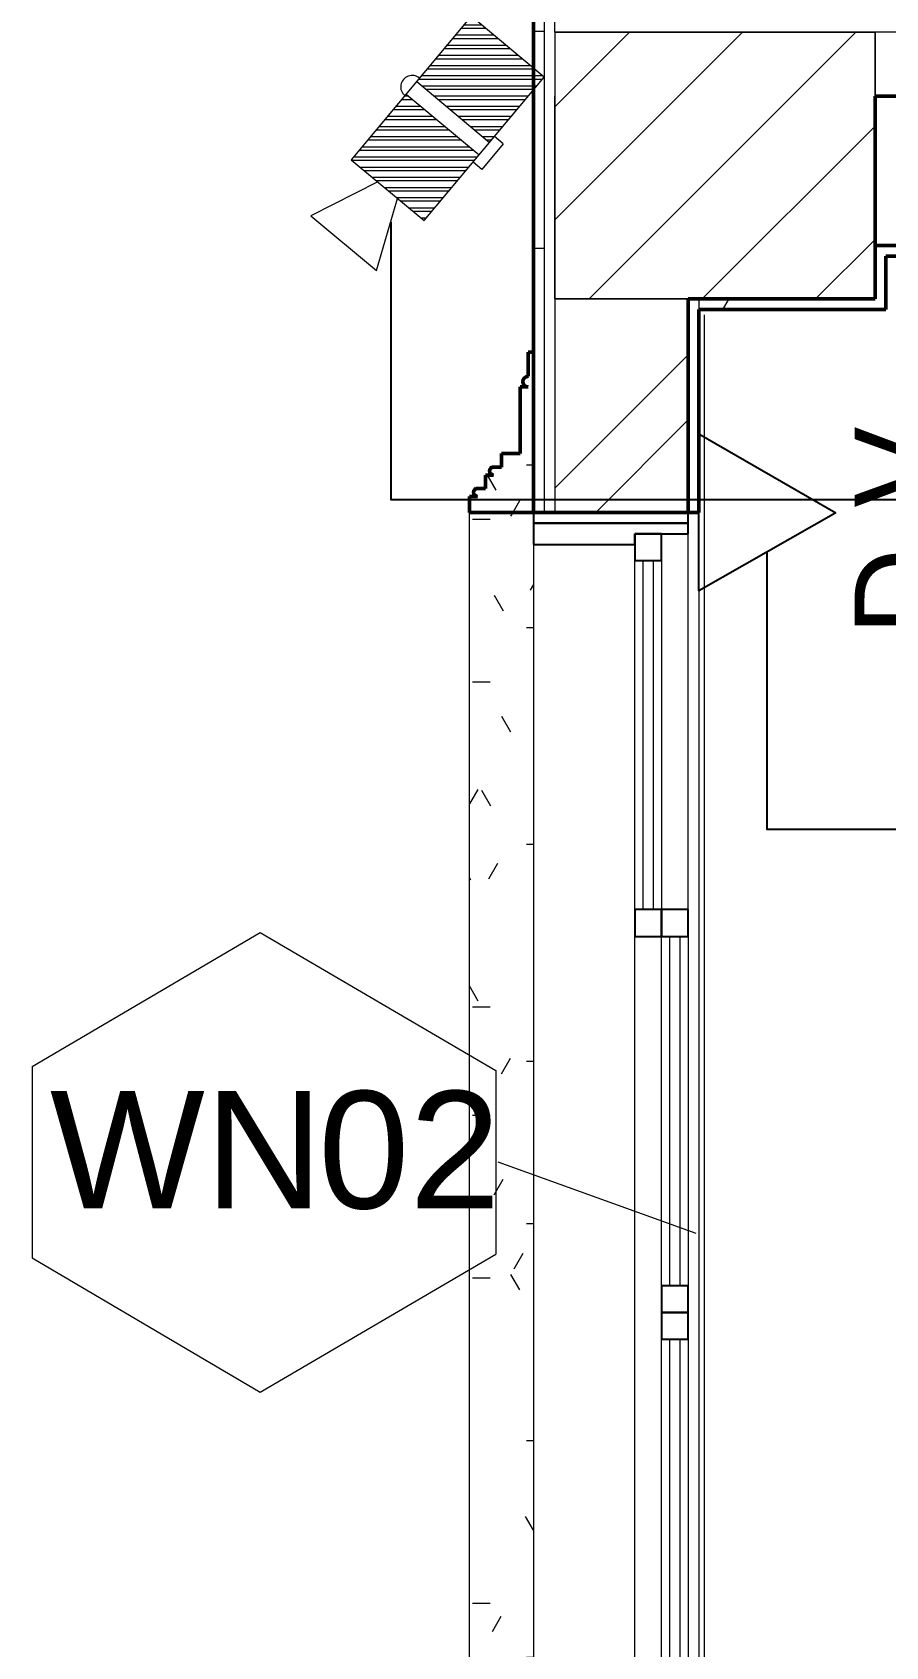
# Model space of a CAD drawing. Header units: millimetres. Extents: x -9358 to 257996, y -67499 to 9117.
# Drawn here: x -1129 to 470, y -2825 to 202 of the extents above; entities that cross this region are included whole.
import ezdxf

# ---------------------------------------------------------------- set-up
doc = ezdxf.new("R2010")
doc.units = ezdxf.units.MM
doc.header["$LTSCALE"] = 1000
for name, color, linetype, lineweight in [('A-COL-RFC', 8, 'Continuous', 18), ('A-COL-RFC-1', 8, 'Continuous', 9), ('A-COL-RFC-2', 8, 'Continuous', 50), ('A-TYP-WIN', 8, 'Continuous', 0), ('A-WAL-CLD', 8, 'Continuous', 9), ('A-WAL-CMU', 8, 'Continuous', 50), ('A-WAL-LOW-20', 8, 'Continuous', 18), ('A-WAL-LOW-30', 8, 'Continuous', 18), ('A-WAL-PAT-1', 8, 'Continuous', 9), ('A-WIN', 8, 'Continuous', 9), ('A-WIN-1', 8, 'Continuous', 25), ('A-WIN-2', 8, 'Continuous', 18), ('LC-CAM', 4, 'Continuous', 5)]:
    doc.layers.add(name, color=color, linetype=linetype, lineweight=lineweight)
for name, color, linetype in [('CCTV', 4, 'Continuous'), ('CCTVNET', 6, 'Continuous'), ('DATANET', 4, 'Continuous')]:
    doc.layers.add(name, color=color, linetype=linetype)
doc.styles.add('Arial_8', font='arial.ttf', dxfattribs={"height": 220})
pattern_1 = [(45, (0, 0), (-251.447, 251.447), []), (45, (0, 381), (-251.447, 251.447), [])]
pattern_2 = [(0, (0, 0), (812.8, 203.2), [33.528, -576.072, 33.528, -576.072, -3251.2]), (0, (0, 0), (812.8, 203.2), [-1219.2, 33.528, -1185.672, 33.528, -576.072, -1422.4]), (0, (0, 0), (812.8, 203.2), [-3048, 33.528, -372.872, 33.528, -982.472]), (120, (304.8, 101.6), (-582.3764, 602.3054), [33.528, -576.072, 33.528, -576.072, -3251.2]), (120, (304.8, 101.6), (-582.3764, 602.3054), [-1219.2, 33.528, -1185.672, 33.528, -576.072, -1422.4]), (120, (304.8, 101.6), (-582.3764, 602.3054), [-3048, 33.528, -372.872, 33.528, -982.472]), (240, (406.4, 508), (-230.4236, -805.5054), [33.528, -576.072, 33.528, -576.072, -3251.2]), (240, (406.4, 508), (-230.4236, -805.5054), [-1219.2, 33.528, -1185.672, 33.528, -576.072, -1422.4]), (240, (406.4, 508), (-230.4236, -805.5054), [-3048, 33.528, -372.872, 33.528, -982.472])]
pattern_3 = [(0, (0, 0), (406.4, 101.6), [33.528, -271.272, 33.528, -271.272, -1625.6]), (0, (0, 0), (406.4, 101.6), [-609.6, 33.528, -576.072, 33.528, -271.272, -711.2]), (0, (0, 0), (406.4, 101.6), [-1524, 33.528, -169.672, 33.528, -474.472]), (120, (152.4, 50.8), (-291.1882, 301.1527), [33.528, -271.272, 33.528, -271.272, -1625.6]), (120, (152.4, 50.8), (-291.1882, 301.1527), [-609.6, 33.528, -576.072, 33.528, -271.272, -711.2]), (120, (152.4, 50.8), (-291.1882, 301.1527), [-1524, 33.528, -169.672, 33.528, -474.472]), (240, (203.2, 254), (-115.2118, -402.7527), [33.528, -271.272, 33.528, -271.272, -1625.6]), (240, (203.2, 254), (-115.2118, -402.7527), [-609.6, 33.528, -576.072, 33.528, -271.272, -711.2]), (240, (203.2, 254), (-115.2118, -402.7527), [-1524, 33.528, -169.672, 33.528, -474.472])]

# ---------------------------------------------------------------- blocks, each defined once
blk = doc.blocks.new('Window Tag - Window Tag-41068-01-Ground Floor Plan')
at = {"layer": 'A-TYP-WIN'}
for p, q in [((-4.506, 1.627), (-0.238, 4.142)), ((-0.238, 4.142), (4.181, 1.556)), ((-4.506, 1.627), (-4.506, -1.959)), ((4.181, 1.556), (4.181, -1.888)), ((-4.506, -1.959), (-0.238, -4.474)), ((-0.238, -4.474), (4.181, -1.888))]:
    blk.add_line(p, q, dxfattribs=at)
blk = doc.blocks.new('D-V')
at = {"color": 3}
blk.add_lwpolyline([(1.2, 256.5), (146.9, 0), (-146.9, 0), (1.2, 256.5)], dxfattribs=at)
at = {"layer": 'CCTV', "color": 2}
blk.add_attdef('D-V', (-225.1, 246.5), '', height=170, dxfattribs=at)
blk = doc.blocks.new('Sliding_Window_Double - 3000 x 2700-2780647-01-Ground Floor Furniture Plan')
at = {"layer": 'A-WIN'}
for p, q in [((-651.8, 190.6), (-1356.3, 190.6)), ((-600.9, 190.6), (53.7, 190.6)), ((153.7, 190.6), (808.2, 190.6)), ((1563.7, 190.6), (859.1, 190.6)), ((-1306.3, 140.6), (-651.8, 140.6)), ((53.7, 140.6), (-600.9, 140.6)), ((808.2, 140.6), (153.7, 140.6)), ((859.1, 140.6), (1513.7, 140.6)), ((-651.8, 90.6), (-1306.3, 90.6)), ((808.2, 90.6), (-600.9, 90.6)), ((1513.7, 90.6), (859.1, 90.6)), ((-1336.3, -99.4), (1543.7, -99.4))]:
    blk.add_line(p, q, dxfattribs=at)
at = {"layer": 'A-WIN-1'}
for p, q in [((-1376.3, 190.6), (-1396.3, 190.6)), ((-1376.3, 190.6), (-1376.3, -99.4)), ((-1356.3, 190.6), (-1376.3, 190.6)), ((-1376.3, -99.4), (-1376.3, 190.6)), ((-1356.3, 90.6), (-1356.3, 190.6)), ((-600.9, 190.6), (-651.8, 190.6)), ((-651.8, 190.6), (-651.8, 140.6)), ((-600.9, 140.6), (-600.9, 190.6)), ((103.7, 190.6), (53.7, 190.6)), ((53.7, 190.6), (53.7, 140.6)), ((153.7, 190.6), (103.7, 190.6)), ((103.7, 190.6), (103.7, 140.6)), ((103.7, 140.6), (103.7, 190.6)), ((153.7, 140.6), (153.7, 190.6)), ((859.1, 190.6), (808.2, 190.6)), ((808.2, 190.6), (808.2, 140.6)), ((859.1, 140.6), (859.1, 190.6)), ((1583.7, 190.6), (1563.7, 190.6)), ((1563.7, 190.6), (1563.7, 90.6)), ((1583.7, -99.4), (1583.7, 190.6)), ((1603.7, 190.6), (1583.7, 190.6)), ((1583.7, 190.6), (1583.7, -99.4)), ((-1306.3, 140.6), (-1356.3, 140.6)), ((-1356.3, 140.6), (-1356.3, 90.6)), ((-1306.3, 90.6), (-1306.3, 140.6)), ((-600.9, 140.6), (-651.8, 140.6)), ((-651.8, 140.6), (-651.8, 90.6)), ((-651.8, 140.6), (-600.9, 140.6)), ((-600.9, 90.6), (-600.9, 140.6)), ((53.7, 140.6), (103.7, 140.6)), ((103.7, 140.6), (153.7, 140.6)), ((808.2, 140.6), (859.1, 140.6)), ((859.1, 140.6), (808.2, 140.6)), ((808.2, 140.6), (808.2, 90.6)), ((859.1, 90.6), (859.1, 140.6)), ((1563.7, 140.6), (1513.7, 140.6)), ((1513.7, 140.6), (1513.7, 90.6)), ((1563.7, 90.6), (1563.7, 140.6)), ((-1336.3, 90.6), (-1356.3, 90.6)), ((-1356.3, 90.6), (-1306.3, 90.6)), ((-1336.3, -99.4), (-1336.3, 90.6)), ((-651.8, 90.6), (-600.9, 90.6)), ((808.2, 90.6), (859.1, 90.6)), ((1513.7, 90.6), (1563.7, 90.6)), ((1563.7, 90.6), (1543.7, 90.6)), ((1543.7, 90.6), (1543.7, -99.4)), ((-1396.3, -99.4), (-1376.3, -99.4)), ((-1376.3, -99.4), (-1336.3, -99.4)), ((1543.7, -99.4), (1583.7, -99.4)), ((1583.7, -99.4), (1603.7, -99.4))]:
    blk.add_line(p, q, dxfattribs=at)
at = {"layer": 'A-WIN-2'}
for p, q in [((53.7, 175.6), (-600.9, 175.6)), ((-600.9, 175.6), (-600.9, 155.6)), ((-600.9, 155.6), (53.7, 155.6)), ((53.7, 155.6), (53.7, 175.6)), ((808.2, 175.6), (153.7, 175.6)), ((153.7, 175.6), (153.7, 155.6)), ((153.7, 155.6), (808.2, 155.6)), ((808.2, 155.6), (808.2, 175.6)), ((-651.8, 125.6), (-1306.3, 125.6)), ((-1306.3, 125.6), (-1306.3, 105.6)), ((-651.8, 105.6), (-651.8, 125.6)), ((1513.7, 125.6), (859.1, 125.6)), ((859.1, 125.6), (859.1, 105.6)), ((1513.7, 105.6), (1513.7, 125.6)), ((-1306.3, 105.6), (-651.8, 105.6)), ((859.1, 105.6), (1513.7, 105.6))]:
    blk.add_line(p, q, dxfattribs=at)
blk = doc.blocks.new('FP_74-01-Ground Floor Furniture Plan')
at = {"layer": 'A-WAL-LOW-20'}
blk.add_line((-302.5, -512.5), (-302.5, -520), dxfattribs=at)
blk = doc.blocks.new('FP_75-01-Ground Floor Furniture Plan')
at = {"layer": 'A-WAL-LOW-20'}
blk.add_line((-272.5, -472.5), (-272.5, -480), dxfattribs=at)
blk = doc.blocks.new('FP_76-01-Ground Floor Furniture Plan')
at = {"layer": 'A-WAL-LOW-20'}
blk.add_line((-210, -305), (-210, -315), dxfattribs=at)
blk = doc.blocks.new('Walls 31 - Walls 78-2780530-01-Ground Floor Furniture Plan')
at = {"layer": 'A-WAL-PAT-1'}
h = blk.add_hatch(dxfattribs=at)
h.set_pattern_fill('FP_136', color=256, style=0, pattern_type=2)
h.set_pattern_definition(pattern_3)
h.paths.add_polyline_path([(-200, -3850), (-190, -3850), (-190, -3550), (-310, -3550), (-310, -3580), (-295, -3580), (-301.5, -3583.8), (-301.5, -3591.3), (-295, -3595), (-280, -3595), (-280, -3620), (-265, -3620), (-271.5, -3623.8), (-271.5, -3631.3), (-265, -3635), (-250, -3635), (-250, -3660), (-215, -3660), (-215, -3785), (-200, -3785), (-208.7, -3790), (-208.7, -3800), (-200, -3805)], flags=0)
h.paths.add_polyline_path([(-310, -550), (-190, -550), (-190, -250), (-200, -250), (-200, -295), (-208.7, -300), (-208.7, -310), (-200, -315), (-215, -315), (-215, -440), (-250, -440), (-250, -465), (-265, -465), (-271.5, -468.7), (-271.5, -476.2), (-265, -480), (-280, -480), (-280, -505), (-295, -505), (-301.5, -508.7), (-301.5, -516.2), (-295, -520), (-310, -520)], flags=0)
h = blk.add_hatch(dxfattribs=at)
h.set_pattern_fill('FP_137', color=256, style=0, pattern_type=2)
h.set_pattern_definition(pattern_3)
h.paths.add_polyline_path([(-295, -3550), (-190, -3550), (-190, -550), (-310, -550), (-310, -3550)], flags=0)
at = {"layer": 'A-WAL-CMU'}
for p, q in [((-190, -250), (-200, -250)), ((-200, -250), (-200, -295)), ((-190, -550), (-190, -250)), ((-200, -315), (-215, -315)), ((-215, -315), (-215, -440)), ((-215, -440), (-250, -440)), ((-250, -440), (-250, -465)), ((-265, -480), (-280, -480)), ((-280, -480), (-280, -505)), ((-250, -465), (-265, -465)), ((-280, -505), (-295, -505)), ((-295, -520), (-310, -520)), ((-310, -520), (-310, -550)), ((-310, -550), (-190, -550))]:
    blk.add_line(p, q, dxfattribs=at)
for centre, radius in [((-200, -305), 10), ((-265, -472.5), 7.5), ((-295, -512.5), 7.5)]:
    blk.add_arc(centre, radius, 90, 270, dxfattribs=at)
at = {"layer": 'A-WAL-LOW-20'}
blk.add_line((-310, -3550), (-310, -550), dxfattribs=at)
for points in [[(-200, -295), (-200.9, -295), (-202.2, -295.2), (-203.8, -295.7), (-205, -296.3), (-205.9, -296.9), (-206.6, -297.5), (-207.2, -298.1), (-207.8, -298.7), (-208.3, -299.4), (-208.7, -300), (-209, -300.6), (-209.2, -301.2), (-209.5, -301.8), (-209.7, -302.4), (-209.8, -303), (-209.9, -303.7), (-210, -304.3), (-210, -305), (-210, -305.7), (-209.9, -306.3), (-209.8, -307), (-209.7, -307.6), (-209.5, -308.2), (-209.2, -308.8), (-209, -309.4), (-208.7, -310), (-208.3, -310.6), (-207.8, -311.3), (-207.2, -311.9), (-206.6, -312.5), (-205.9, -313.1), (-205, -313.7), (-203.8, -314.3), (-202.2, -314.8), (-200.9, -315), (-200, -315)], [(-265, -465), (-265.7, -465), (-266.6, -465.1), (-267.9, -465.6), (-268.8, -466), (-269.4, -466.4), (-269.9, -466.9), (-270.4, -467.3), (-270.9, -467.8), (-271.2, -468.3), (-271.5, -468.7), (-271.7, -469.2), (-271.9, -469.6), (-272.1, -470.1), (-272.2, -470.6), (-272.4, -471), (-272.4, -471.5), (-272.5, -472), (-272.5, -472.5), (-272.5, -473), (-272.4, -473.5), (-272.4, -474), (-272.2, -474.4), (-272.1, -474.9), (-271.9, -475.4), (-271.7, -475.8), (-271.5, -476.3), (-271.2, -476.7), (-270.9, -477.2), (-270.4, -477.7), (-269.9, -478.1), (-269.4, -478.6), (-268.8, -479), (-267.9, -479.4), (-266.6, -479.9), (-265.7, -480), (-265, -480)], [(-295, -505), (-295.7, -505), (-296.6, -505.1), (-297.9, -505.6), (-298.8, -506), (-299.4, -506.4), (-299.9, -506.9), (-300.4, -507.3), (-300.9, -507.8), (-301.2, -508.3), (-301.5, -508.7), (-301.7, -509.2), (-301.9, -509.6), (-302.1, -510.1), (-302.2, -510.6), (-302.4, -511), (-302.4, -511.5), (-302.5, -512), (-302.5, -512.5), (-302.5, -513), (-302.4, -513.5), (-302.4, -514), (-302.2, -514.4), (-302.1, -514.9), (-301.9, -515.4), (-301.7, -515.8), (-301.5, -516.3), (-301.2, -516.7), (-300.9, -517.2), (-300.4, -517.7), (-299.9, -518.1), (-299.4, -518.6), (-298.8, -519), (-297.9, -519.4), (-296.6, -519.9), (-295.7, -520), (-295, -520)]]:
    blk.add_open_spline(points, degree=3, knots=[-1, -1, -1, -1, -0.916667, -0.875, -0.833333, -0.791667, -0.770833, -0.75, -0.708333, -0.6875, -0.666667, -0.645833, -0.625, -0.604167, -0.583333, -0.5625, -0.541667, -0.520833, -0.5, -0.479167, -0.458333, -0.4375, -0.416667, -0.395833, -0.375, -0.354167, -0.333333, -0.3125, -0.291667, -0.25, -0.229167, -0.208333, -0.166667, -0.125, -0.083333, 0, 0, 0, 0], dxfattribs=at)
for name in ['FP_76-01-Ground Floor Furniture Plan', 'FP_75-01-Ground Floor Furniture Plan', 'FP_74-01-Ground Floor Furniture Plan']:
    blk.add_blockref(name, (0, 0), dxfattribs=at)
blk = doc.blocks.new('G')
at = {"layer": 'A-COL-RFC-1'}
h = blk.add_hatch(dxfattribs=at)
h.set_pattern_fill('FP_4', color=256, style=0, pattern_type=2)
h.set_pattern_definition([(45, (0, 0), (-106.066, 106.066), [])])
h.paths.add_polyline_path([(100, -150), (450, -150), (450, 350), (-150, 350), (-150, -150)], flags=0)
at = {"layer": 'A-WAL-PAT-1'}
h = blk.add_hatch(dxfattribs=at)
h.set_pattern_fill('FP_2', color=256, style=0, pattern_type=2)
h.set_pattern_definition(pattern_2)
h.paths.add_polyline_path([(-170, -550), (-170, 390), (-190, 390), (-190, -550)], flags=0)
h = blk.add_hatch(dxfattribs=at)
h.set_pattern_fill('FP_1', color=256, style=0, pattern_type=2)
h.set_pattern_definition(pattern_1)
h.paths.add_polyline_path([(2460, 230), (2460, 350), (450, 350), (450, 230), (2099.6, 230)], flags=0)
h = blk.add_hatch(dxfattribs=at)
h.set_pattern_fill('FP_2', color=256, style=0, pattern_type=2)
h.set_pattern_definition(pattern_2)
h.paths.add_polyline_path([(2600, -70), (2600, -50), (450, -50), (450, -70), (2099.6, -70)], flags=0)
h = blk.add_hatch(dxfattribs=at)
h.set_pattern_fill('FP_1', color=256, style=0, pattern_type=2)
h.set_pattern_definition(pattern_1)
h.paths.add_polyline_path([(100, -550), (100, -150), (-150, -150), (-150, -550)], flags=0)
h = blk.add_hatch(dxfattribs=at)
h.set_pattern_fill('FP_2', color=256, style=0, pattern_type=2)
h.set_pattern_definition(pattern_2)
h.paths.add_polyline_path([(120, -7960), (120, -7650), (100, -7650), (100, -7960)], flags=0)
h.paths.add_polyline_path([(120, -4650), (120, -3550), (100, -3550), (100, -4650)], flags=0)
h.paths.add_polyline_path([(100, -550), (120, -550), (120, -150), (100, -150), (100, -354.2)], flags=0)
h = blk.add_hatch(dxfattribs=at)
h.set_pattern_fill('FP_2', color=256, style=0, pattern_type=2)
h.set_pattern_definition(pattern_2)
h.paths.add_polyline_path([(450, -170), (450, -150), (120, -150), (120, -170), (133.4, -170)], flags=0)
at = {"layer": 'A-COL-RFC'}
for p, q in [((450, 350), (-150, 350)), ((-150, 350), (-150, 230)), ((450, 230), (450, 350)), ((-150, 230), (-150, -150)), ((-150, -150), (100, -150))]:
    blk.add_line(p, q, dxfattribs=at)
at = {"layer": 'A-COL-RFC-2'}
for p, q in [((450, -150), (450, 230)), ((100, -150), (450, -150))]:
    blk.add_line(p, q, dxfattribs=at)
at = {"layer": 'A-WAL-CLD'}
for p, q in [((-170, 390), (-170, -550)), ((-150, 350), (-150, 390)), ((2580, 350), (450, 350)), ((-150, -150), (-150, -550)), ((120, -150), (120, -170))]:
    blk.add_line(p, q, dxfattribs=at)
at = {"layer": 'A-WAL-CMU'}
for p, q in [((-190, 390), (-190, -550)), ((450, 230), (2460, 230)), ((2600, -50), (450, -50)), ((450, -50), (450, -150)), ((470, -70), (2600, -70)), ((470, -170), (470, -70)), ((450, -150), (100, -150)), ((100, -550), (100, -150)), ((120, -170), (470, -170)), ((120, -550), (120, -170)), ((-190, -550), (100, -550)), ((100, -550), (120, -550))]:
    blk.add_line(p, q, dxfattribs=at)
at = {"layer": 'A-WAL-LOW-30'}
for p, q in [((-150, 350), (450, 350)), ((450, 350), (450, 230)), ((-150, -150), (-150, 230)), ((100, -150), (-150, -150)), ((130, -180), (130, -7930)), ((120, -550), (120, -3550))]:
    blk.add_line(p, q, dxfattribs=at)
at = {"layer": 'A-WAL-LOW-20'}
blk.add_blockref('Walls 31 - Walls 78-2780530-01-Ground Floor Furniture Plan', (0, 0), dxfattribs=at)
at = {"layer": 'A-WIN', "rotation": 269.9999999999998}
blk.add_blockref('Sliding_Window_Double - 3000 x 2700-2780647-01-Ground Floor Furniture Plan', (-90.6, -1946.3), dxfattribs=at)
blk = doc.blocks.new('CAM 2')
at = {"layer": 'LC-CAM'}
h = blk.add_hatch(dxfattribs=at)
h.set_pattern_fill('ANSI32', color=3, scale=2, angle=45)
h.paths.add_polyline_path([(53330.6, -56687.2), (53453.7, -56790.2), (53567.9, -56653.6), (53444.8, -56550.7)], flags=17)
h.paths.add_polyline_path([(53477.3, -56809.9), (53599.7, -56912.2), (53713.8, -56775.6), (53591.5, -56673.3)])
at = {"layer": 'LC-CAM', "color": 3}
for p, q in [((53339.8, -56474.6), (53236.7, -56598)), ((53403.2, -56600.4), (53339.8, -56474.6)), ((53236.7, -56598), (53372.1, -56637.3)), ((53567.9, -56653.6), (53453.7, -56790.2)), ((53591.5, -56673.3), (53477.3, -56809.9)), ((53426.6, -56795.5), (53440.4, -56779)), ((53474.7, -56835.6), (53426.6, -56795.5)), ((53474.7, -56835.6), (53488.4, -56819.2))]:
    blk.add_line(p, q, dxfattribs=at)
blk.add_lwpolyline([(53444.8, -56550.7), (53330.6, -56687.2), (53599.7, -56912.2), (53713.8, -56775.6)], close=True, dxfattribs=at)
blk.add_arc((53581.3, -56664.8), 21.5, 320.1045, 140.1045, dxfattribs=at)

msp = doc.modelspace()

# ---------------------------------------------------------------- block references
msp.add_blockref('G', (0, -148.1))

# ---------------------------------------------------------------- next in the draw order: linework, layer by layer
at = {"layer": 'A-TYP-WIN'}
msp.add_line((115, -2050), (-256.2, -1916.6), dxfattribs=at)
at = {"layer": 'CCTVNET', "color": 3}
msp.add_lwpolyline([(-457.6, -153.4), (-457.6, -674.1), (3110, -674.1), (3110, -7919.1), (8519.4, -7919.1), (8540.5, -12365.3)], dxfattribs=at)
at = {"layer": 'DATANET', "color": 3}
msp.add_lwpolyline([(247.2, -771.5), (247.2, -1292), (8252.1, -1292), (8252.1, -4938.1)], dxfattribs=at)

# ---------------------------------------------------------------- next in the draw order: block references
at = {"layer": 'A-TYP-WIN', "xscale": 99.99999999999991, "yscale": 99.99999999999991, "zscale": 99.99999999999991}
msp.add_blockref('Window Tag - Window Tag-41068-01-Ground Floor Plan', (-678.7, -1900), dxfattribs=at)
at = {"layer": 'CCTVNET', "color": 3, "rotation": 90}
msp.add_blockref('CAM 2', (-57082.2, -53481.7), dxfattribs=at)
at = {"layer": 'DATANET', "color": 3}
ref = msp.add_blockref('D-V', (120, -698.1), dxfattribs=dict(at, rotation=270))
ref.add_attrib('D-V', 'D-V', (581.8, -928.9), dxfattribs={"layer": 'CCTV', "color": 3, "height": 170, "rotation": 90})

# ---------------------------------------------------------------- next in the draw order: texts
at = {"layer": 'A-TYP-WIN', "char_height": 220, "attachment_point": 1, "style": 'Arial_8'}
for s, insert, width in [('WN', (-1096.2, -1783.1), 609.282), ('02', (-593.5, -1783.1), 400.844)]:
    msp.add_mtext(s, dxfattribs=dict(at, insert=insert, width=width))

doc.saveas('drawing.dxf')
